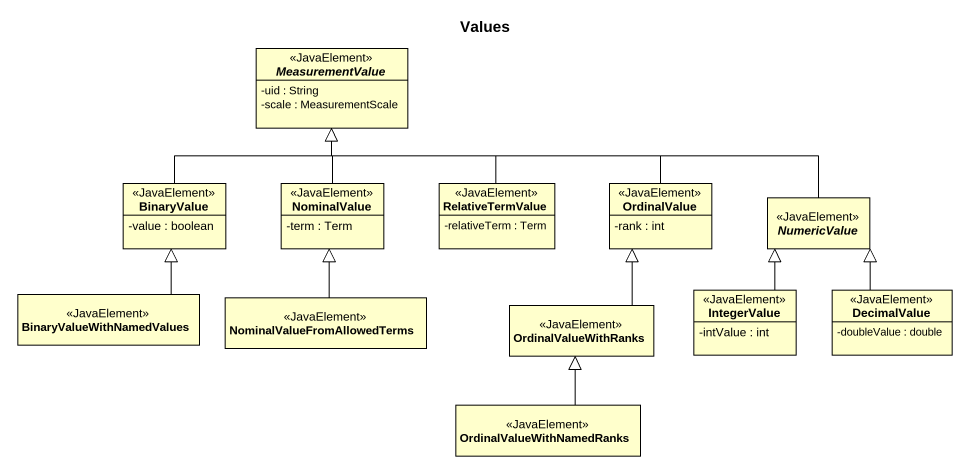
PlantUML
@startuml
title Values
hide circle
hide empty members
skinparam classAttributeIconSize 0
abstract class MeasurementValue <<JavaElement>> {
  -uid : String
  -scale : MeasurementScale
}
class BinaryValue <<JavaElement>> {
  -value : boolean
}
class NominalValue <<JavaElement>> {
  -term : Term
}
class RelativeTermValue <<JavaElement>> {
  -relativeTerm : Term
}
class OrdinalValue <<JavaElement>> {
  -rank : int
}
abstract class NumericValue <<JavaElement>>
class BinaryValueWithNamedValues <<JavaElement>>
class NominalValueFromAllowedTerms <<JavaElement>>
class OrdinalValueWithRanks <<JavaElement>>
class IntegerValue <<JavaElement>> {
  -intValue : int
}
class DecimalValue <<JavaElement>> {
  -doubleValue : double
}
class OrdinalValueWithNamedRanks <<JavaElement>>
BinaryValue -up-|> MeasurementValue
NominalValue -up-|> MeasurementValue
RelativeTermValue -up-|> MeasurementValue
OrdinalValue -left-|> MeasurementValue
NumericValue -left-|> MeasurementValue
BinaryValueWithNamedValues -up-|> BinaryValue
NominalValueFromAllowedTerms -up-|> NominalValue
OrdinalValueWithRanks -up-|> OrdinalValue
IntegerValue -up-|> NumericValue
DecimalValue -up-|> NumericValue
OrdinalValueWithNamedRanks -up-|> OrdinalValueWithRanks
@enduml
